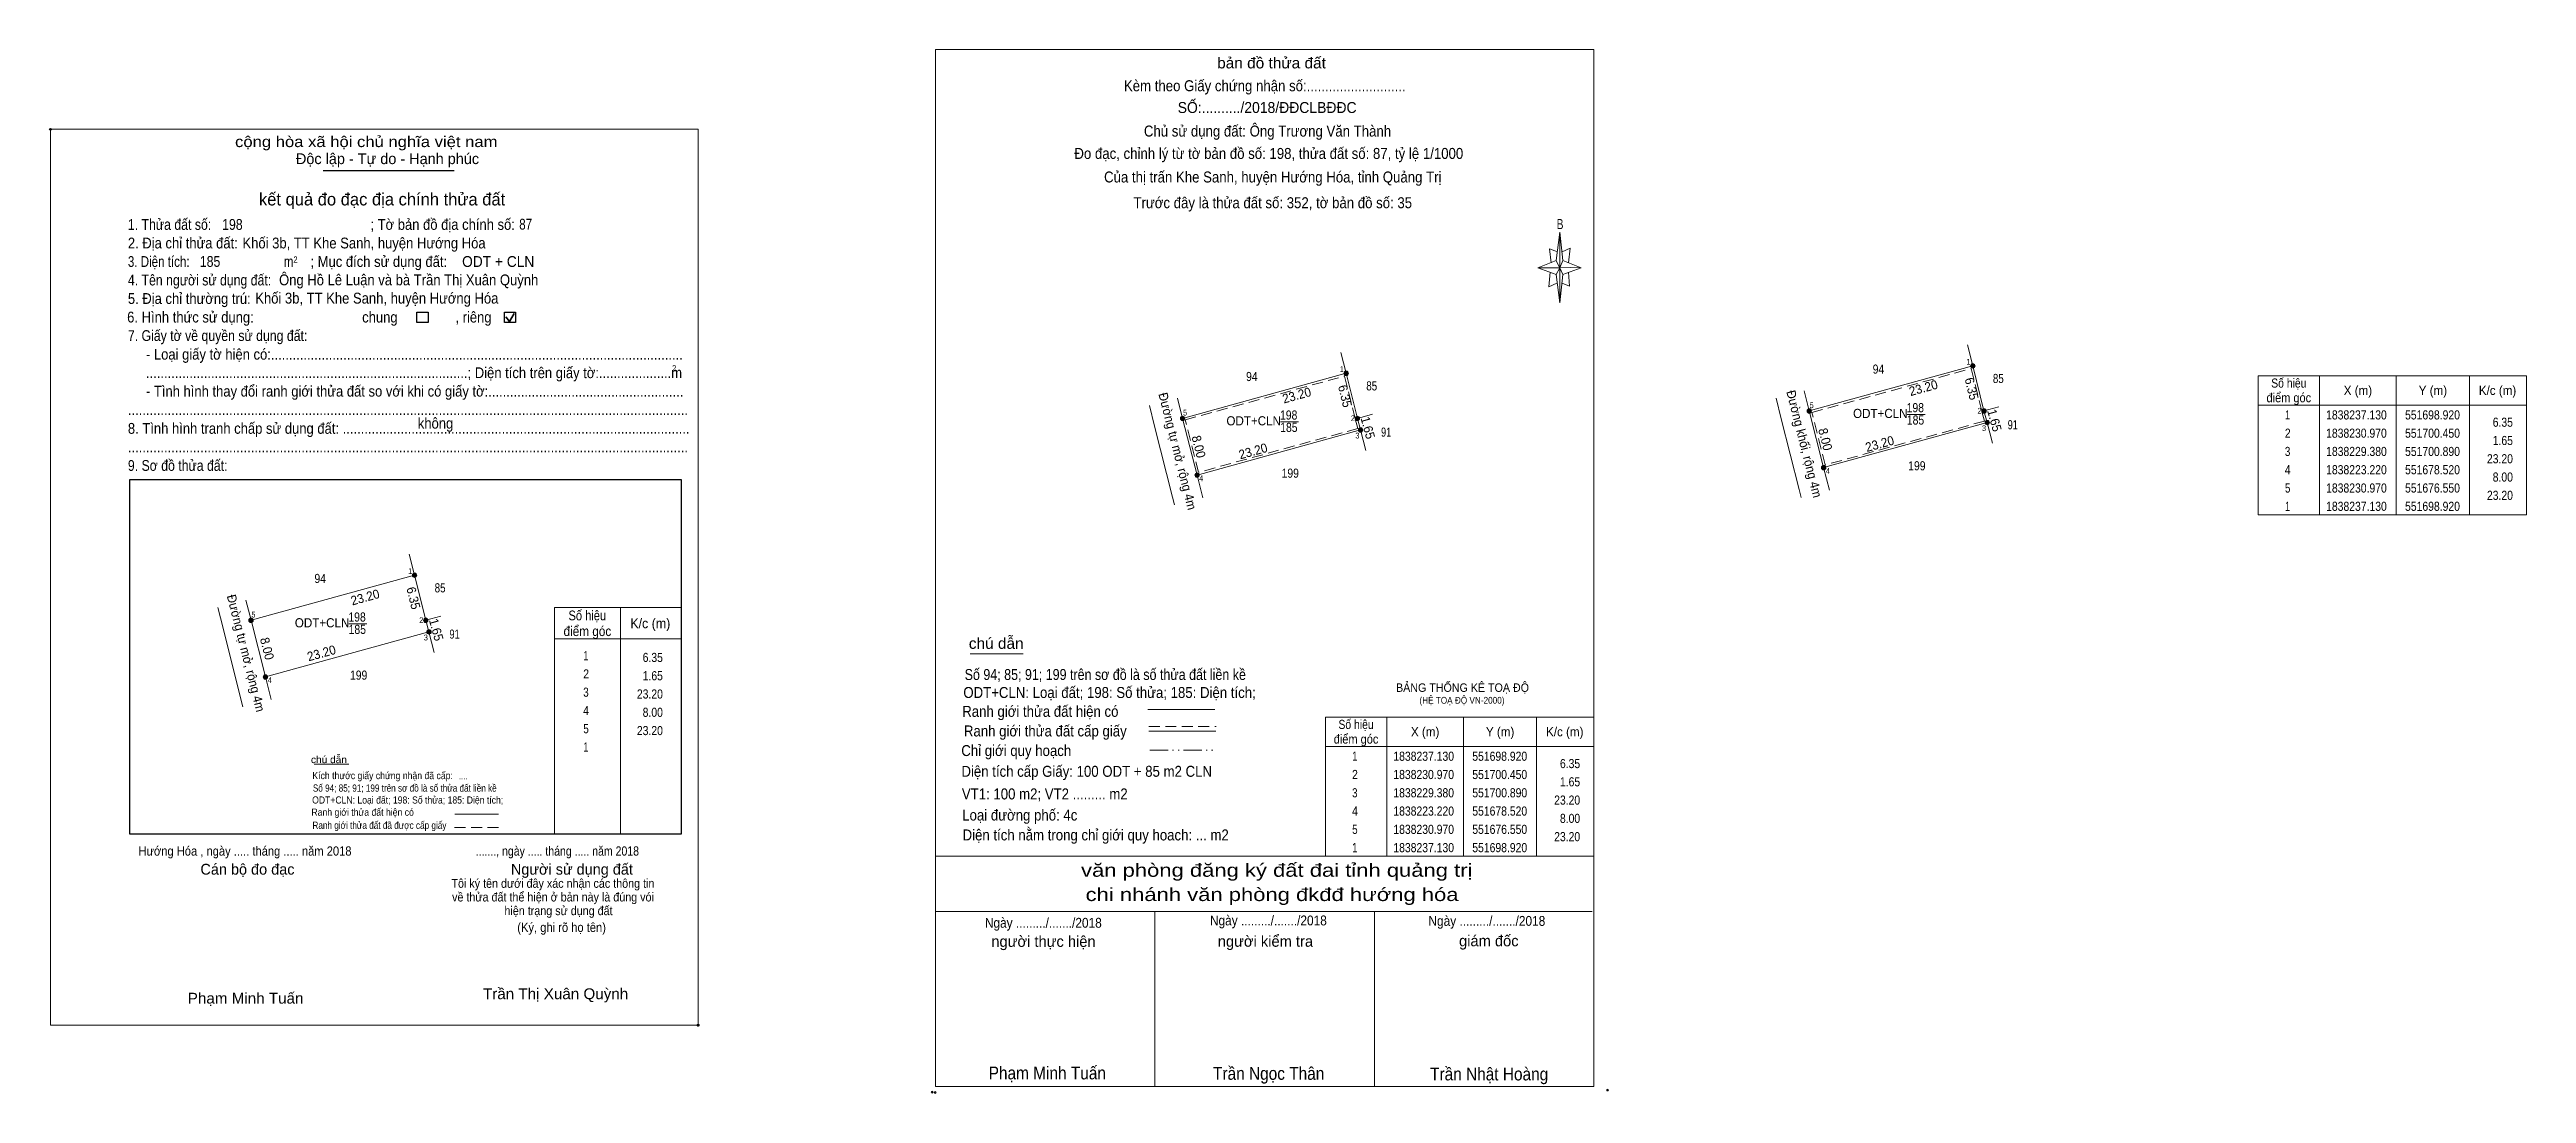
# Model space of a CAD drawing. Header units: metres. Extents: x 551436 to 551775, y 1838138 to 1838280.
import ezdxf
from ezdxf.enums import TextEntityAlignment as Align

# ---------------------------------------------------------------- set-up
doc = ezdxf.new("R2010")
doc.units = ezdxf.units.M
doc.header["$LTSCALE"] = 0.5
doc.header["$PDMODE"] = 32
doc.header["$PDSIZE"] = 0.25
doc.linetypes.add('DASH_DOUBLE_DOT', pattern=[9.2, 5, -1.2, 0.3, -1.2, 0.3, -1.2])
doc.linetypes.add('MEDIUM_DASHED', pattern=[4.5, 3, -1.5])
for name, color, linetype, lineweight in [('1', 7, 'Continuous', 13), ('17', 7, 'Continuous', 13), ('2', 7, 'Continuous', 25), ('32', 7, 'Continuous', 13), ('35', 7, 'Continuous', 13), ('5', 7, 'Continuous', 13), ('6', 7, 'Continuous', 13), ('63', 7, 'Continuous', 13)]:
    doc.layers.add(name, color=color, linetype=linetype, lineweight=lineweight)

msp = doc.modelspace()

# ---------------------------------------------------------------- hatches: boundary and pattern name
at = {"layer": '63'}
for points in [[(551699.22, 1838237.13, 1), (551698.62, 1838237.13, 1)], [(551613.52, 1838236.12, 1), (551612.92, 1838236.12, 1)], [(551676.85, 1838230.97, 1), (551676.25, 1838230.97, 1)], [(551700.75, 1838230.97, 1), (551700.15, 1838230.97, 1)], [(551591.15, 1838229.96, 1), (551590.55, 1838229.96, 1)], [(551615.05, 1838229.96, 1), (551614.45, 1838229.96, 1)], [(551615.49, 1838228.37, 1), (551614.89, 1838228.37, 1)], [(551701.19, 1838229.38, 1), (551700.59, 1838229.38, 1)], [(551678.82, 1838223.22, 1), (551678.22, 1838223.22, 1)], [(551593.12, 1838222.21, 1), (551592.52, 1838222.21, 1)], [(551486.11, 1838208.5, 1), (551485.51, 1838208.5, 1)], [(551463.74, 1838202.34, 1), (551463.14, 1838202.34, 1)], [(551487.64, 1838202.34, 1), (551487.04, 1838202.34, 1)], [(551488.08, 1838200.75, 1), (551487.48, 1838200.75, 1)], [(551465.71, 1838194.59, 1), (551465.11, 1838194.59, 1)]]:
    msp.add_hatch(color=256, dxfattribs=at).paths.add_polyline_path(points)

# ---------------------------------------------------------------- linework, layer by layer
at = {"layer": '1'}
for points in [[(551698.92, 1838237.13), (551700.45, 1838230.97), (551700.89, 1838229.38), (551678.52, 1838223.22), (551676.55, 1838230.97)], [(551613.22, 1838236.12), (551614.75, 1838229.96), (551615.19, 1838228.37), (551592.82, 1838222.21), (551590.85, 1838229.96)], [(551485.81, 1838208.5), (551487.34, 1838202.34), (551487.78, 1838200.75), (551465.41, 1838194.59), (551463.44, 1838202.34)]]:
    msp.add_lwpolyline(points, close=True, dxfattribs=at)
at = {"layer": '1', "linetype": 'MEDIUM_DASHED'}
for points in [[(551613, 1838235.75), (551614.46, 1838229.88), (551614.82, 1838228.58), (551593.04, 1838222.58), (551591.21, 1838229.75)], [(551698.7, 1838236.76), (551700.16, 1838230.89), (551700.52, 1838229.59), (551678.74, 1838223.59), (551676.91, 1838230.76)]]:
    msp.add_lwpolyline(points, close=True, dxfattribs=at)
at = {"layer": '17'}
for p, q in [((551561.81, 1838197.76), (551569.05, 1838197.76)), ((551472.07, 1838182.65), (551476.82, 1838182.65))]:
    msp.add_line(p, q, dxfattribs=at)
at = {"layer": '2'}
for p, q in [((551473.31, 1838263.87), (551491.23, 1838263.87)), ((551446.87, 1838221.62), (551522.28, 1838221.62)), ((551522.28, 1838221.62), (551522.28, 1838173.08))]:
    msp.add_line(p, q, dxfattribs=at)
at = {"layer": '2', "lineweight": 35}
for p, q in [((551498.8, 1838243.19), (551499.41, 1838244.29)), ((551498.3, 1838243.84), (551498.8, 1838243.19))]:
    msp.add_line(p, q, dxfattribs=at)
at = {"layer": '2', "lineweight": 13}
msp.add_lwpolyline([(551436.01, 1838269.49), (551524.58, 1838269.49), (551524.58, 1838146.97), (551436.01, 1838146.97)], close=True, dxfattribs=at)
at = {"layer": '2'}
for points in [[(551486.13, 1838244.5), (551487.65, 1838244.5), (551487.65, 1838243.08), (551486.13, 1838243.08)], [(551498.1, 1838244.5), (551499.62, 1838244.5), (551499.62, 1838243.08), (551498.1, 1838243.08)]]:
    msp.add_lwpolyline(points, close=True, dxfattribs=at)
msp.add_lwpolyline([(551522.28, 1838173.08), (551446.87, 1838173.08), (551446.87, 1838221.62)], dxfattribs=at)
for p in [(551436.01, 1838269.49), (551524.58, 1838146.97)]:
    msp.add_point(p, dxfattribs=at)
at = {"layer": '32'}
for p, q in [((551586.31, 1838231.7), (551587.02, 1838228.89)), ((551672.01, 1838232.71), (551672.72, 1838229.9)), ((551700.45, 1838230.97), (551700.89, 1838229.38)), ((551587.02, 1838228.89), (551589.48, 1838219.2)), ((551614.75, 1838229.96), (551615.19, 1838228.37)), ((551672.72, 1838229.9), (551675.18, 1838220.21)), ((551593.61, 1838219.11), (551592.82, 1838222.21)), ((551675.45, 1838219.16), (551675.18, 1838220.21)), ((551679.31, 1838220.12), (551678.52, 1838223.22)), ((551589.75, 1838218.15), (551589.48, 1838219.2)), ((551458.9, 1838204.08), (551459.61, 1838201.27)), ((551459.61, 1838201.27), (551462.07, 1838191.58)), ((551487.34, 1838202.34), (551487.78, 1838200.75)), ((551466.2, 1838191.49), (551465.41, 1838194.59)), ((551462.34, 1838190.53), (551462.07, 1838191.58))]:
    msp.add_line(p, q, dxfattribs=at)
at = {"layer": '35'}
for p, q in [((551613.22, 1838236.12), (551612.48, 1838238.99)), ((551676.55, 1838230.97), (551698.92, 1838237.13)), ((551698.92, 1838237.13), (551698.18, 1838240)), ((551698.92, 1838237.13), (551700.45, 1838230.97)), ((551590.85, 1838229.96), (551613.22, 1838236.12)), ((551613.22, 1838236.12), (551614.75, 1838229.96)), ((551614.75, 1838229.96), (551616.8, 1838230.53)), ((551700.45, 1838230.97), (551702.5, 1838231.54)), ((551592.82, 1838222.21), (551615.19, 1838228.37)), ((551615.91, 1838225.56), (551615.19, 1838228.37)), ((551678.52, 1838223.22), (551700.89, 1838229.38)), ((551701.61, 1838226.57), (551700.89, 1838229.38)), ((551485.81, 1838208.5), (551485.07, 1838211.37)), ((551463.44, 1838202.34), (551485.81, 1838208.5)), ((551485.81, 1838208.5), (551487.34, 1838202.34)), ((551465.41, 1838194.59), (551487.78, 1838200.75)), ((551487.34, 1838202.34), (551489.39, 1838202.91)), ((551488.5, 1838197.94), (551487.78, 1838200.75))]:
    msp.add_line(p, q, dxfattribs=at)
for points in [[(551678.52, 1838223.22), (551676.55, 1838230.97), (551675.86, 1838233.73)], [(551592.82, 1838222.21), (551590.85, 1838229.96), (551590.16, 1838232.72)], [(551465.41, 1838194.59), (551463.44, 1838202.34), (551462.75, 1838205.1)]]:
    msp.add_lwpolyline(points, dxfattribs=at)
at = {"layer": '5'}
for p, q in [((551641.94, 1838251.54), (551642.44, 1838255.44)), ((551642.84, 1838251.54), (551645.34, 1838250.54)), ((551641.94, 1838249.64), (551639.44, 1838250.54)), ((551642.84, 1838249.64), (551642.44, 1838245.74)), ((551643.74, 1838248.04), (551642.74, 1838248.44)), ((551643.64, 1838249.94), (551643.74, 1838248.04)), ((551557.07, 1838170.1), (551647.07, 1838170.1)), ((551557.07, 1838162.5), (551646.87, 1838162.5)), ((551557.07, 1838162.5), (551646.87, 1838162.5)), ((551557.07, 1838162.5), (551646.87, 1838162.5)), ((551587.07, 1838138.6), (551587.07, 1838162.5)), ((551617.07, 1838138.6), (551617.07, 1838162.5))]:
    msp.add_line(p, q, dxfattribs=at)
for points in [[(551557.07, 1838280.4), (551647.07, 1838280.4), (551647.07, 1838138.6), (551557.07, 1838138.6)], [(551642.44, 1838255.44), (551642.84, 1838251.54), (551642.44, 1838250.54)], [(551642.44, 1838250.54), (551639.44, 1838250.54), (551641.94, 1838251.54), (551642.84, 1838249.64), (551645.34, 1838250.54), (551642.44, 1838250.64)], [(551642.44, 1838250.54), (551642.44, 1838245.74), (551641.94, 1838249.64)]]:
    msp.add_lwpolyline(points, close=True, dxfattribs=at)
for points in [[(551642.44, 1838250.54), (551641.94, 1838251.54), (551639.44, 1838250.54)], [(551642.14, 1838252.74), (551641.04, 1838253.14), (551641.24, 1838251.24)], [(551642.74, 1838252.74), (551643.84, 1838253.24), (551643.64, 1838251.24)], [(551641.14, 1838249.94), (551640.94, 1838247.94), (551642.04, 1838248.44)], [(551642.44, 1838250.54), (551642.84, 1838249.64), (551645.34, 1838250.54)], [(551647.07, 1838138.6), (551557.07, 1838138.6), (551557.07, 1838162.5)]]:
    msp.add_lwpolyline(points, dxfattribs=at)
for p in [(551556.6, 1838137.82), (551557, 1838137.76)]:
    msp.add_point(p, dxfattribs=at)
at = {"layer": '6'}
for p, q in [((551586.1, 1838190.14), (551595.24, 1838190.14)), ((551586.24, 1838187.2), (551595.38, 1838187.2)), ((551491.3, 1838175.84), (551497.29, 1838175.84))]:
    msp.add_line(p, q, dxfattribs=at)
at = {"layer": '6', "linetype": 'MEDIUM_DASHED'}
for p, q in [((551586.24, 1838187.82), (551595.44, 1838187.82)), ((551491.29, 1838173.99), (551497.33, 1838173.99))]:
    msp.add_line(p, q, dxfattribs=at)
at = {"layer": '6'}
msp.add_point((551648.97, 1838138.1), dxfattribs=at)
at = {"layer": '63'}
for p, q in [((551746.34, 1838235.78), (551746.34, 1838216.78)), ((551756.84, 1838235.78), (551756.84, 1838216.78)), ((551766.84, 1838235.78), (551766.84, 1838216.78)), ((551689.95, 1838230.49), (551692.39, 1838230.49)), ((551737.94, 1838231.78), (551774.64, 1838231.78)), ((551604.25, 1838229.48), (551606.69, 1838229.48)), ((551513.95, 1838204.08), (551513.95, 1838173.09)), ((551513.95, 1838204.08), (551513.95, 1838173.09)), ((551476.84, 1838201.86), (551479.28, 1838201.86)), ((551618.77, 1838189.1), (551618.77, 1838170.1)), ((551629.27, 1838189.1), (551629.27, 1838170.1)), ((551639.27, 1838189.1), (551639.27, 1838170.1)), ((551610.37, 1838185.1), (551647.07, 1838185.1))]:
    msp.add_line(p, q, dxfattribs=at)
at = {"layer": '63', "linetype": 'DASH_DOUBLE_DOT'}
msp.add_line((551586.37, 1838184.58), (551595.57, 1838184.58), dxfattribs=at)
at = {"layer": '63'}
for points in [[(551737.94, 1838235.78), (551774.64, 1838235.78), (551774.64, 1838216.78), (551737.94, 1838216.78)], [(551610.37, 1838189.1), (551647.07, 1838189.1), (551647.07, 1838170.1), (551610.37, 1838170.1)]]:
    msp.add_lwpolyline(points, close=True, dxfattribs=at)
for points in [[(551514.5, 1838173.09), (551504.96, 1838173.09), (551504.96, 1838204.08), (551514.5, 1838204.08)], [(551513.18, 1838204.08), (551522.28, 1838204.08), (551522.28, 1838173.09), (551513.18, 1838173.09)], [(551504.96, 1838199.8), (551513.95, 1838199.8), (551522.28, 1838199.8)]]:
    msp.add_lwpolyline(points, dxfattribs=at)
for centre in [(551698.92, 1838237.13), (551613.22, 1838236.12), (551676.55, 1838230.97), (551700.45, 1838230.97), (551590.85, 1838229.96), (551614.75, 1838229.96), (551615.19, 1838228.37), (551700.89, 1838229.38), (551678.52, 1838223.22), (551592.82, 1838222.21), (551485.81, 1838208.5), (551463.44, 1838202.34), (551487.34, 1838202.34), (551487.78, 1838200.75), (551465.41, 1838194.59)]:
    msp.add_circle(centre, 0.3, dxfattribs=at)

# ---------------------------------------------------------------- texts
at = {"layer": '1'}
for s, width, p in [('198', 0.85, (551605.355, 1838229.79)), ('ODT+CLN', 0.95, (551686.27, 1838230.01)), ('198', 0.85, (551691.055, 1838230.8)), ('185', 0.85, (551691.085, 1838229.11)), ('ODT+CLN', 0.95, (551600.57, 1838229)), ('185', 0.85, (551605.385, 1838228.1)), ('198', 0.85, (551477.945, 1838202.17)), ('ODT+CLN', 0.95, (551473.16, 1838201.38)), ('185', 0.85, (551477.975, 1838200.48))]:
    msp.add_text(s, height=1.25, dxfattribs=dict(at, width=width)).set_placement(p, align=Align.CENTER)
for s, height, width, p in [('BẢNG THỐNG KÊ TOẠ ĐỘ ', 1.15, 0.95, (551620.04, 1838192.56)), ('(HỆ TOẠ ĐỘ VN-2000)', 0.93, 0.9, (551623.24, 1838190.94))]:
    msp.add_text(s, height=height, dxfattribs=dict(at, width=width)).set_placement(p)
at = {"layer": '2'}
for s, height, width, p in [('cộng hòa xã hội chủ nghĩa việt nam', 1.478, 1.15, (551461.26, 1838267.06)), ('2. Địa chỉ thửa đất:', 1.478, 0.9, (551446.6, 1838253.2)), ('1. Thửa đất số:', 1.478, 0.85, (551446.6, 1838255.74)), ('198', 1.48, 0.85, (551459.49, 1838255.74)), ('Khối 3b, TT Khe Sanh, huyện Hướng Hóa', 1.48, 0.9, (551462.27, 1838253.2)), ('; Tờ bản đồ địa chính số:', 1.478, 0.9, (551479.77, 1838255.74)), ('87', 1.48, 0.8, (551500.12, 1838255.77)), ('3. Diện tích:', 1.478, 0.8, (551446.6, 1838250.67)), ('185', 1.48, 0.85, (551456.44, 1838250.68)), ('m', 1.478, 0.8, (551467.92, 1838250.67)), ('2', 0.8447, 0.8, (551469.24, 1838251.26)), ('; Mục đích sử dụng đất:', 1.478, 0.9, (551471.57, 1838250.67)), ('ODT + CLN', 1.48, 0.95, (551492.31, 1838250.67)), ('4. Tên người sử dụng đất:', 1.478, 0.85, (551446.6, 1838248.14)), ('5. Địa chỉ thường trú:', 1.478, 0.9, (551446.6, 1838245.61)), ('Khối 3b, TT Khe Sanh, huyện Hướng Hóa', 1.48, 0.9, (551464.02, 1838245.66)), ('Ông Hồ Lê Luận và bà Trần Thị Xuân Quỳnh', 1.48, 0.9, (551467.28, 1838248.16)), ('6. Hình thức sử dụng:', 1.478, 0.9, (551446.5, 1838243.07)), ('chung                , riêng', 1.478, 0.9, (551478.64, 1838243.07)), ('7. Giấy tờ về quyền sử dụng đất:', 1.478, 0.85, (551446.6, 1838240.54)), ('     - Loại giấy tờ hiện có:..................................................................................................................', 1.478, 0.9, (551446.6, 1838237.99)), ('     .........................................................................................; Diện tích trên giấy tờ:....................m', 1.478, 0.9, (551446.6, 1838235.46)), ('2', 0.8447, 0.8, (551521.03, 1838236.39)), ('     - Tình hình thay đổi ranh giới thửa đất so với khi có giấy tờ:......................................................', 1.478, 0.9, (551446.6, 1838232.94)), ('...........................................................................................................................................................', 1.478, 0.9, (551446.6, 1838230.4)), ('8. Tình hình tranh chấp sử dụng đất: ................................................................................................', 1.478, 0.9, (551446.6, 1838227.85)), ('không', 1.479, 0.9, (551486.25, 1838228.56)), ('9. Sơ đồ thửa đất:', 1.478, 0.85, (551446.6, 1838222.78)), ('...........................................................................................................................................................', 1.478, 0.9, (551446.6, 1838225.33)), ('Hướng Hóa , ngày ..... tháng ..... năm 2018', 1.267, 0.9, (551448.04, 1838170.16)), ('......., ngày ..... tháng ..... năm 2018', 1.267, 0.85, (551494.17, 1838170.16)), ('(Ký, ghi rõ họ tên)', 1.267, 0.9, (551499.86, 1838159.72)), ('Phạm Minh Tuấn', 1.48, 1.05, (551454.79, 1838149.92)), ('Trần Thị Xuân Quỳnh', 1.48, 1.05, (551495.16, 1838150.53))]:
    msp.add_text(s, height=height, dxfattribs=dict(at, width=width)).set_placement(p)
for s, height, p in [('Độc lập - Tự do - Hạnh phúc', 1.478, (551469.58, 1838264.73)), ('Cán bộ đo đạc', 1.479, (551456.52, 1838167.56)), ('Người sử dụng đất', 1.478, (551498.98, 1838167.56))]:
    msp.add_text(s, height=height, dxfattribs=at).set_placement(p)
for s, height, p in [('kết quả đo đạc địa chính thửa đất', 1.69, (551481.365, 1838259.08)), ('.', 0.4224, (551524.5678, 1838146.74))]:
    msp.add_text(s, height=height, dxfattribs=at).set_placement(p, align=Align.CENTER)
for s, height, width, p in [('....', 0.82, 0.95, (551492.455, 1838180.59)), ('Tôi ký tên dưới đây xác nhận các thông tin', 1.221, 0.9, (551504.73, 1838165.76)), ('về thửa đất thể hiện ở bản này là đúng vói', 1.221, 0.9, (551504.74, 1838163.89)), ('hiện trạng sử dụng đất', 1.221, 0.9, (551505.495, 1838162.02))]:
    msp.add_text(s, height=height, dxfattribs=dict(at, width=width)).set_placement(p, align=Align.CENTER)
at = {"layer": '5'}
for s, height, width, p in [('bản đồ thửa đất', 1.5, 1.05, (551603.01, 1838277.82)), ('Kèm theo Giấy chứng nhận số:...........................', 1.5, 0.9, (551602.09, 1838274.7)), ('SỐ:........../2018/ĐĐCLBĐĐC', 1.5, 0.95, (551602.41, 1838271.72)), ('Chủ sử dụng đất: Ông Trương Văn Thành', 1.5, 0.9, (551602.46, 1838268.5)), ('Đo đạc, chỉnh lý từ tờ bản đồ số: 198, thửa đất số: 87, tỷ lệ 1/1000 ', 1.5, 0.9, (551602.89, 1838265.44)), ('Của thị trấn Khe Sanh, huyện Hướng Hóa, tỉnh Quảng Trị', 1.5, 0.9, (551603.18, 1838262.22)), ('Trước đây là thửa đất số: 352, tờ bản đồ số: 35', 1.5, 0.9, (551603.18, 1838258.7)), ('B', 1.378, 0.75, (551642.475, 1838255.84)), ('văn phòng đăng ký đất đai tỉnh quảng trị', 1.8, 1.25, (551603.72, 1838167.27)), ('chi nhánh văn phòng đkđđ hướng hóa', 1.8, 1.25, (551603.085, 1838163.95)), ('Ngày ........./......./2018', 1.35, 0.9, (551571.8, 1838160.3)), ('Ngày ........./......./2018', 1.35, 0.9, (551602.58, 1838160.62)), ('Ngày ........./......./2018', 1.35, 0.9, (551632.46, 1838160.56)), ('Phạm Minh Tuấn', 1.75, 0.9, (551572.345, 1838139.56)), ('Trần Ngọc Thân', 1.75, 0.9, (551602.62, 1838139.5)), ('Trần Nhật Hoàng', 1.75, 0.9, (551632.775, 1838139.42))]:
    msp.add_text(s, height=height, dxfattribs=dict(at, width=width)).set_placement(p, align=Align.CENTER)
for s, p in [('người thực hiện', (551571.82, 1838157.68)), ('người kiểm tra', (551602.175, 1838157.7)), ('giám đốc', (551632.725, 1838157.76))]:
    msp.add_text(s, height=1.5, dxfattribs=at).set_placement(p, align=Align.CENTER)
at = {"layer": '6'}
for s, height, width, p in [('chú dẫn', 1.5, 1.05, (551561.61, 1838198.44)), ('ODT+CLN: Loại đất; 198: Số thửa; 185: Diện tích;', 1.5, 0.9, (551560.86, 1838191.72)), ('Số 94; 85; 91; 199 trên sơ đồ là số thửa đất liền kề', 1.5, 0.85, (551561.04, 1838194.18)), ('Ranh giới thửa đất hiện có ', 1.5, 0.9, (551560.71, 1838189.14)), ('Ranh giới thửa đất cấp giấy', 1.5, 0.9, (551560.94, 1838186.46)), ('chú dẫn', 0.9841, 1.05, (551471.64, 1838182.81)), ('Chỉ giới quy hoạch', 1.5, 0.9, (551560.58, 1838183.78)), ('Kích thước giấy chứng nhận đã cấp:', 0.9841, 0.9, (551471.83, 1838180.62)), ('Số 94; 85; 91; 199 trên sơ đồ là số thửa đất liền kề', 0.98, 0.85, (551471.9, 1838178.91)), ('Diện tích cấp Giấy: 100 ODT + 85 m2 CLN', 1.5, 0.9, (551560.6, 1838180.94)), ('Ranh giới thửa đất hiện có ', 0.9841, 0.9, (551471.7, 1838175.61)), ('ODT+CLN: Loại đất; 198: Số thửa; 185: Diện tích;', 0.98, 0.9, (551471.8, 1838177.28)), ('VT1: 100 m2; VT2 ......... m2', 1.5, 0.9, (551560.66, 1838177.85)), ('Loại đường phố: 4c', 1.5, 0.9, (551560.71, 1838174.96)), ('Ranh giới thửa đất đã được cấp giấy', 0.9841, 0.85, (551471.84, 1838173.82)), ('Diện tích nằm trong chỉ giới quy hoach: ... m2', 1.5, 0.9, (551560.76, 1838172.24))]:
    msp.add_text(s, height=height, dxfattribs=dict(at, width=width)).set_placement(p)
at = {"layer": '63'}
for s, height, width, p in [(' 1', 0.8, 0.9, (551612.9, 1838236.29)), (' 1', 0.8, 0.9, (551698.6, 1838237.3)), (' 5', 0.8, 0.9, (551591.46, 1838230.35)), (' 2', 0.8, 0.9, (551614.41, 1838229.58)), (' 5', 0.8, 0.9, (551677.16, 1838231.36)), (' 2', 0.8, 0.9, (551700.11, 1838230.59)), (' 3', 0.8, 0.95, (551615.04, 1838227.21)), (' 3', 0.8, 0.95, (551700.74, 1838228.22)), ('6.35', 1.25, 0.85, (551772.79, 1838228.81)), ('1.65', 1.25, 0.85, (551772.79, 1838226.31)), ('23.20', 1.25, 0.85, (551772.79, 1838223.81)), (' 4', 0.8, 0.95, (551593.69, 1838221.37)), (' 4', 0.8, 0.95, (551679.39, 1838222.38)), ('8.00', 1.25, 0.85, (551772.79, 1838221.31)), ('23.20', 1.25, 0.85, (551772.79, 1838218.81)), (' 1', 0.8, 0.9, (551485.49, 1838208.67)), (' 5', 0.8, 0.9, (551464.05, 1838202.73)), (' 2', 0.8, 0.9, (551487, 1838201.96)), (' 3', 0.8, 0.95, (551487.63, 1838199.59)), ('6.35', 1.25, 0.85, (551519.77, 1838196.64)), (' 4', 0.8, 0.95, (551466.28, 1838193.75)), ('1.65', 1.25, 0.85, (551519.77, 1838194.14)), ('23.20', 1.25, 0.85, (551519.77, 1838191.64)), ('8.00', 1.25, 0.85, (551519.77, 1838189.14)), ('23.20', 1.25, 0.85, (551519.77, 1838186.64)), ('6.35', 1.25, 0.85, (551645.22, 1838182.13)), ('1.65', 1.25, 0.85, (551645.22, 1838179.63)), ('23.20', 1.25, 0.85, (551645.22, 1838177.13)), ('23.20', 1.25, 0.85, (551645.22, 1838172.13)), ('8.00', 1.25, 0.85, (551645.22, 1838174.63))]:
    msp.add_text(s, height=height, dxfattribs=dict(at, width=width)).set_placement(p, align=Align.RIGHT)
for s, height, width, p in [('94', 1.25, 0.85, (551686.015, 1838236.07)), ('94', 1.25, 0.85, (551600.315, 1838235.06)), ('85', 1.25, 0.8, (551616.71, 1838233.78)), ('85', 1.25, 0.8, (551702.41, 1838234.79)), ('Số hiệu', 1.25, 0.85, (551742.14, 1838234.16)), ('X (m)', 1.25, 0.95, (551751.59, 1838233.16)), ('Y (m)', 1.25, 0.95, (551761.845, 1838233.16)), ('K/c (m)', 1.25, 0.95, (551770.685, 1838233.16)), ('điểm góc', 1.25, 0.9, (551742.14, 1838232.16)), (' 1', 1.25, 0.75, (551741.79, 1838229.81)), ('1838237.130', 1.25, 0.85, (551751.39, 1838229.81)), ('551698.920', 1.25, 0.85, (551761.79, 1838229.81)), ('91', 1.25, 0.75, (551618.685, 1838227.45)), ('91', 1.25, 0.75, (551704.385, 1838228.46)), (' 2', 1.25, 0.85, (551741.795, 1838227.31)), ('1838230.970', 1.25, 0.85, (551751.39, 1838227.31)), ('551700.450', 1.25, 0.85, (551761.79, 1838227.31)), ('199', 1.25, 0.85, (551691.27, 1838222.85)), (' 4', 1.25, 0.85, (551741.79, 1838222.31)), (' 3', 1.25, 0.8, (551741.785, 1838224.81)), ('1838229.380', 1.25, 0.85, (551751.39, 1838224.81)), ('1838223.220', 1.25, 0.85, (551751.39, 1838222.31)), ('551700.890', 1.25, 0.85, (551761.79, 1838224.81)), ('551678.520', 1.25, 0.85, (551761.79, 1838222.31)), ('199', 1.25, 0.85, (551605.57, 1838221.84)), (' 5', 1.25, 0.8, (551741.795, 1838219.81)), ('1838230.970', 1.25, 0.85, (551751.39, 1838219.81)), ('551676.550', 1.25, 0.85, (551761.79, 1838219.81)), (' 1', 1.25, 0.75, (551741.79, 1838217.31)), ('1838237.130', 1.25, 0.85, (551751.39, 1838217.31)), ('551698.920', 1.25, 0.85, (551761.79, 1838217.31)), ('94', 1.25, 0.85, (551472.905, 1838207.44)), ('85', 1.25, 0.8, (551489.3, 1838206.16)), ('Số hiệu', 1.336, 0.85, (551509.435, 1838202.34)), ('91', 1.25, 0.75, (551491.275, 1838199.83)), ('điểm góc', 1.336, 0.9, (551509.445, 1838200.19)), ('K/c (m)', 1.336, 0.95, (551518.05, 1838201.26)), (' 1', 1.25, 0.75, (551509.07, 1838196.89)), ('199', 1.25, 0.85, (551478.16, 1838194.22)), (' 3', 1.25, 0.8, (551509.065, 1838191.89)), (' 2', 1.25, 0.85, (551509.075, 1838194.39)), (' 4', 1.25, 0.85, (551509.07, 1838189.39)), (' 5', 1.25, 0.8, (551509.075, 1838186.89)), ('điểm góc', 1.25, 0.9, (551614.57, 1838185.48)), ('Số hiệu', 1.25, 0.85, (551614.57, 1838187.48)), ('X (m)', 1.25, 0.95, (551624.02, 1838186.48)), ('Y (m)', 1.25, 0.95, (551634.275, 1838186.48)), ('K/c (m)', 1.25, 0.95, (551643.115, 1838186.48)), (' 1', 1.25, 0.75, (551509.07, 1838184.39)), (' 1', 1.25, 0.75, (551614.22, 1838183.13)), ('1838237.130', 1.25, 0.85, (551623.82, 1838183.13)), ('551698.920', 1.25, 0.85, (551634.22, 1838183.13)), (' 2', 1.25, 0.85, (551614.225, 1838180.63)), ('1838230.970', 1.25, 0.85, (551623.82, 1838180.63)), ('551700.450', 1.25, 0.85, (551634.22, 1838180.63)), (' 4', 1.25, 0.85, (551614.22, 1838175.63)), (' 3', 1.25, 0.8, (551614.215, 1838178.13)), ('1838229.380', 1.25, 0.85, (551623.82, 1838178.13)), ('1838223.220', 1.25, 0.85, (551623.82, 1838175.63)), ('551700.890', 1.25, 0.85, (551634.22, 1838178.13)), ('551678.520', 1.25, 0.85, (551634.22, 1838175.63)), (' 5', 1.25, 0.8, (551614.225, 1838173.13)), ('1838230.970', 1.25, 0.85, (551623.82, 1838173.13)), ('551676.550', 1.25, 0.85, (551634.22, 1838173.13)), (' 1', 1.25, 0.75, (551614.22, 1838170.63)), ('1838237.130', 1.25, 0.85, (551623.82, 1838170.63)), ('551698.920', 1.25, 0.85, (551634.22, 1838170.63))]:
    msp.add_text(s, height=height, dxfattribs=dict(at, width=width)).set_placement(p, align=Align.CENTER)
at = {"layer": '63', "width": 0.95}
for s, rotation, p in [('23.20', 15.396, (551606.6241, 1838232.5171)), ('6.35', 283.949, (551612.4599, 1838232.8507)), ('Đường khối, rộng 4m', 284.245, (551675.2585, 1838226.3138)), ('23.20', 15.396, (551692.3241, 1838233.5271)), ('6.35', 283.949, (551698.1599, 1838233.8607)), ('Đường tự mở, rộng 4m', 284.245, (551589.5539, 1838225.3188)), ('1.65', 285.468, (551701.2846, 1838229.5217)), ('8.00', 284.262, (551592.4454, 1838225.934)), ('1.65', 285.468, (551615.5846, 1838228.5117)), ('8.00', 284.262, (551678.1454, 1838226.944)), ('23.20', 15.396, (551686.3541, 1838225.8871)), ('23.20', 15.396, (551600.6541, 1838224.8771)), ('23.20', 15.396, (551479.2141, 1838204.8971)), ('6.35', 283.949, (551485.0499, 1838205.2307)), ('Đường tự mở, rộng 4m', 284.245, (551462.1439, 1838197.6988)), ('8.00', 284.262, (551465.0354, 1838198.314)), ('1.65', 285.468, (551488.1746, 1838200.8917)), ('23.20', 15.396, (551473.2441, 1838197.2571))]:
    msp.add_text(s, height=1.25, rotation=rotation, dxfattribs=at).set_placement(p, align=Align.CENTER)

doc.saveas('drawing.dxf')
